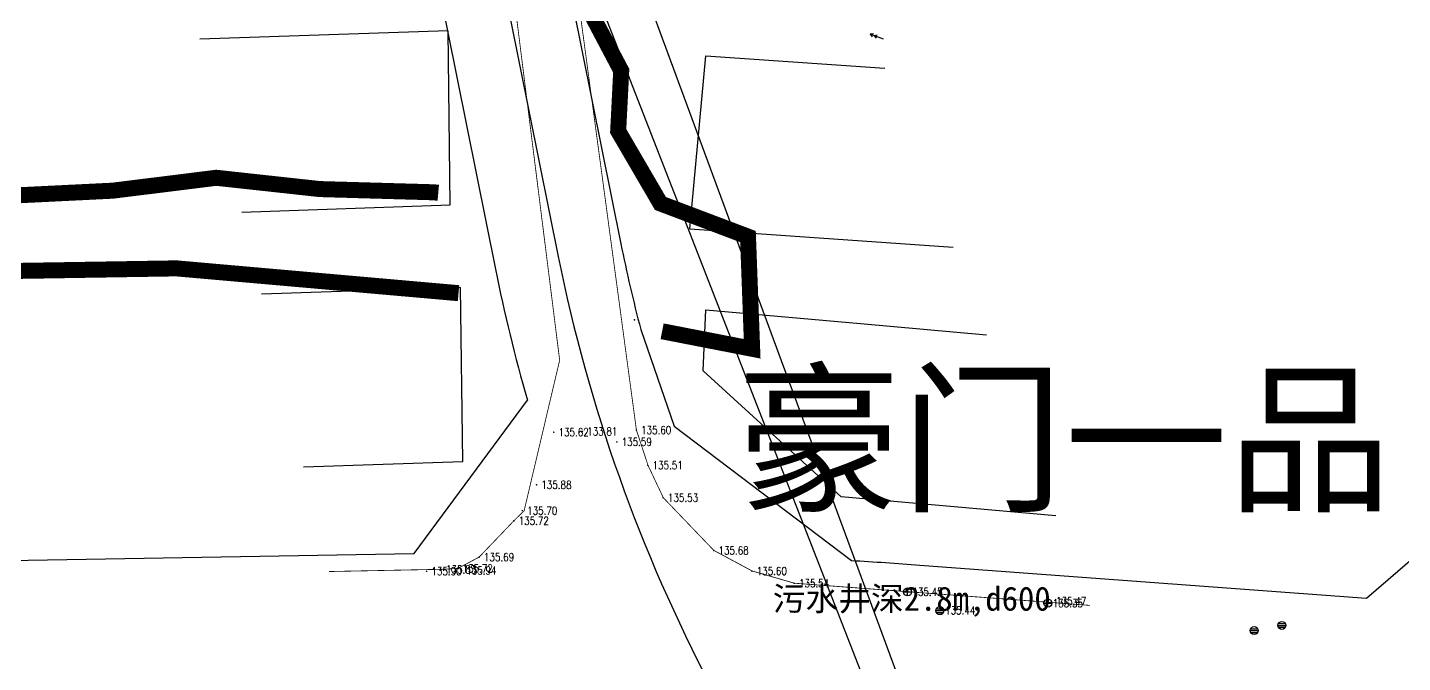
# Model space of a CAD drawing. Extents: x 529262 to 576451, y 2694391 to 2717535.
# Drawn here: x 564607 to 564778.8, y 2710242.4 to 2710321.8 of the extents above; entities that cross this region are included whole.
import ezdxf
from ezdxf.enums import TextEntityAlignment as Align
from ezdxf.xclip import XClip

# ---------------------------------------------------------------- set-up
doc = ezdxf.new("R2010")
doc.units = 0
doc.header["$XCLIPFRAME"] = 0
doc.layers.add('ASSIST', color=7, linetype='Continuous', plot=False)
doc.layers.add('现状管道深度（物探资料）', color=2, linetype='Continuous', plot=False)
for name, color, linetype in [('COMPONENT', 8, 'Continuous'), ('DLSS', 4, 'Continuous'), ('GCD', 8, 'Continuous'), ('GXYZ', 8, 'Continuous'), ('JMD', 8, 'Continuous'), ('PP-COM', 7, 'Continuous'), ('RD-中线', 40, 'Continuous'), ('RD-红线', 7, 'Continuous'), ('地块名称', 1, 'Continuous'), ('河流', 4, 'Continuous')]:
    doc.layers.add(name, color=color, linetype=linetype)
doc.layers.add('SXSS', color=5, linetype='Continuous', lineweight=0)
doc.styles.add('HZ', font='rs.shx', dxfattribs={"width": 0.8, "bigfont": 'hztxt.shx'})
doc.styles.get("Standard").update_dxf_attribs({"font": '', "height": 2.5, "bigfont": 'smfs.shx'})
doc.styles.get('Standard').set_extended_font_data('FangSong_GB2312')

# ---------------------------------------------------------------- blocks, each defined once
blk = doc.blocks.new('A$C19FD0107')
at = {"layer": 'RD-中线', "color": 8, "linetype": 'Continuous', "flags": 128}
blk.add_lwpolyline([(-6354.01, 16139.13), (-6344.95, 16011.43, 0.031949), (-6341.52, 15986.12), (-6324.7, 15902.55, 0.07181), (-6305.54, 15848.71), (-6304.35, 15846.46)], format="xyb", dxfattribs=at)
at = {"layer": 'RD-红线', "color": 8, "linetype": 'Continuous', "flags": 128}
for points in [[(-6359.54, 16104.09), (-6359.17, 16098.89), (-6352.93, 16010.86, 0.031949), (-6349.36, 15984.55), (-6332.54, 15900.97, 0.020299), (-6328.55, 15884.57)], [(-6336.15, 16003.3, 0.020574), (-6333.68, 15987.7), (-6316.86, 15904.13, 0.014338), (-6314.38, 15893.4), (-6310.19, 15881.32)], [(-6288.06, 15864.55, -0.003467), (-6279.51, 15863.98), (-6223.69, 15859.85)]]:
    blk.add_lwpolyline(points, format="xyb", dxfattribs=at)
at = {"layer": 'RD-红线', "color": 8}
for points in [[(-6342.7, 15865.43), (-6328.55, 15884.57, 0.493341)], [(-6310.19, 15881.32), (-6288.06, 15864.55, 0.30323)], [(-6223.69, 15859.85), (-6204.41, 15876.47, 0.414219)]]:
    blk.add_lwpolyline(points, format="xyb", dxfattribs=at)
at = {"layer": 'RD-红线', "color": 8, "linetype": 'Continuous', "flags": 128}
blk.add_lwpolyline([(-6554.93, 15861.75), (-6342.7, 15865.43)], dxfattribs=at)
at = {"layer": '河流', "color": 8, "const_width": 2}
for points in [[(-6311.71, 15893.19), (-6300.46, 15891), (-6300.98, 15905.02), (-6311.92, 15909.16), (-6317.2, 15918.21), (-6316.82, 15925.75), (-6320.6, 15932.91), (-6324.37, 15940.45), (-6327.01, 15952.89), (-6325.88, 15964.58), (-6317.58, 15974.38), (-6303.16, 15988.51), (-6292.38, 15992.98), (-6276.75, 15985.12), (-6272.22, 15988.51), (-6276.75, 15997.56), (-6279.01, 16003.59), (-6279.01, 16010), (-6279.39, 16016.41), (-6281.64, 16030.25)], [(-6311.71, 15893.19), (-6300.46, 15891), (-6300.98, 15905.02), (-6311.92, 15909.16), (-6317.2, 15918.21), (-6316.82, 15925.75), (-6320.6, 15932.91), (-6324.37, 15940.45), (-6327.01, 15952.89), (-6325.88, 15964.58), (-6317.58, 15974.38), (-6303.16, 15988.51), (-6292.38, 15992.98), (-6276.75, 15985.12), (-6272.22, 15988.51), (-6276.75, 15997.56), (-6279.01, 16003.59), (-6279.01, 16010), (-6279.39, 16016.41), (-6281.64, 16030.25)], [(-6339.68, 15910.5), (-6340.34, 15910.56), (-6354.48, 15910.96), (-6367.42, 15912.37), (-6380.35, 15910.76), (-6411.59, 15909.23), (-6432.15, 15908.98), (-6445.35, 15908.72), (-6477.12, 15913.11), (-6480.52, 15917.12), (-6484.51, 15921.75), (-6498.31, 15925.8), (-6516.99, 15926.21), (-6540.13, 15926.21), (-6553.52, 15921.75), (-6575.24, 15919.3)], [(-6339.68, 15910.5), (-6340.34, 15910.56), (-6354.48, 15910.96), (-6367.42, 15912.37), (-6380.35, 15910.76), (-6411.59, 15909.23), (-6432.15, 15908.98), (-6445.35, 15908.72), (-6477.12, 15913.11), (-6480.52, 15917.12), (-6484.51, 15921.75), (-6498.31, 15925.8), (-6516.99, 15926.21), (-6540.13, 15926.21), (-6553.52, 15921.75), (-6575.24, 15919.3)], [(-6576.82, 15903.77), (-6540.53, 15906.33), (-6516.58, 15905.93), (-6491.01, 15907.15), (-6461.97, 15905.07), (-6397.98, 15900.64), (-6372.4, 15901.05), (-6337.15, 15897.95)], [(-6576.82, 15903.77), (-6540.53, 15906.33), (-6516.58, 15905.93), (-6491.01, 15907.15), (-6461.97, 15905.07), (-6397.98, 15900.64), (-6372.4, 15901.05), (-6337.15, 15897.95)]]:
    blk.add_lwpolyline(points, dxfattribs=at)
blk = doc.blocks.new('GC200')
at = {"linetype": 'Continuous', "const_width": 0.2, "flags": 128}
blk.add_lwpolyline([(-0.1, 0, 1), (0.1, 0, 1)], format="xyb", close=True, dxfattribs=at)
blk = doc.blocks.new('gc013a')
at = {"linetype": 'Continuous'}
blk.add_line((0.5, 0), (4, 0), dxfattribs=at)
at = {"linetype": 'Continuous', "flags": 128}
for points in [[(2.31, -0.4), (3, 0), (2.31, 0.4)], [(3.31, -0.4), (4, 0), (3.31, 0.4)]]:
    blk.add_lwpolyline(points, dxfattribs=at)
blk = doc.blocks.new('gcbj0103')
for p, q in [((-1, 0), (1, 0)), ((-0.9, 0.43), (0.9, 0.43)), ((-0.88, -0.47), (0.88, -0.47))]:
    blk.add_line(p, q)
blk.add_circle((0, 0), 1)
blk = doc.blocks.new('gcbj0102')
for p, q in [((-1, 0), (1, 0)), ((0, -1), (0, 1))]:
    blk.add_line(p, q)
blk.add_circle((0, 0), 1)

msp = doc.modelspace()

# ---------------------------------------------------------------- linework, layer by layer
at = {"layer": 'ASSIST', "linetype": 'Continuous', "flags": 128}
msp.add_lwpolyline([(564674.155, 2710353.392), (564666.738, 2710355.03), (564727.586, 2710199.041), (564730.638, 2710200.336)], close=True, dxfattribs=at)
msp.add_lwpolyline([(564674.155, 2710353.392), (564666.738, 2710355.03), (564727.586, 2710199.041), (564730.638, 2710200.336)], close=True, dxfattribs=at)
at = {"layer": 'DLSS', "linetype": 'Continuous', "flags": 128}
for points in [[(564683.071, 2710271.456, 0.1, 0.1, 0), (564673.877, 2710339.574, 0.1, 0.1, 0), (564671.117, 2710346.354, 0.1, 0.1, 0), (564664.612, 2710351.908, 0.1, 0.1, 0), (564655.211, 2710358.421, 0.1, 0.1, 0), (564641.005, 2710365.888, 0, 0, 0)], [(564739.74, 2710249.538, 0.1, 0.1, 0), (564702.803, 2710252.309, 0.1, 0.1, 0), (564697.514, 2710253.845, 0.1, 0.1, 0), (564692.739, 2710256.41, 0.1, 0.1, 0), (564686.424, 2710263.005, 0.1, 0.1, 0), (564684.51, 2710267.062, 0.1, 0.1, 0), (564683.071, 2710271.456, 0, 0, 0)]]:
    msp.add_lwpolyline(points, format="xyseb", dxfattribs=at)
at = {"layer": 'DLSS', "linetype": 'Continuous', "const_width": 0.1, "flags": 128}
for points in [[(564667.777, 2710260.128), (564669.039, 2710261.353), (564673.481, 2710280.177), (564666.288, 2710337.376), (564666.945, 2710343.342), (564661.558, 2710347.941), (564652.615, 2710354.137), (564638.679, 2710361.462)], [(564667.777, 2710260.128), (564663.435, 2710255.587), (564660.765, 2710254.152), (564658.7, 2710254.047), (564644.648, 2710253.766)]]:
    msp.add_lwpolyline(points, dxfattribs=at)
at = {"layer": 'DLSS', "linetype": 'Continuous'}
msp.add_point((564682.815, 2710285.239), dxfattribs=at)
msp.add_point((564682.815, 2710285.239), dxfattribs=at)
msp.add_point((564682.815, 2710285.239), dxfattribs=at)
msp.add_point((564682.815, 2710285.239), dxfattribs=at)
at = {"layer": 'JMD', "linetype": 'Continuous', "flags": 128}
for points in [[(564633.749, 2710298.697), (564659.813, 2710299.581), (564659.563, 2710321.34), (564628.512, 2710320.287)], [(564722.658, 2710294.26), (564689.741, 2710296.555), (564691.737, 2710318.223), (564714.1, 2710316.664)], [(564641.477, 2710266.838), (564661.361, 2710267.513), (564661.11, 2710289.272), (564636.24, 2710288.428)], [(564735.461, 2710260.742), (564708.644, 2710263.12), (564691.401, 2710278.856), (564691.734, 2710286.477), (564711.053, 2710284.746), (564726.826, 2710283.347)]]:
    msp.add_lwpolyline(points, dxfattribs=at)
at = {"layer": 'SXSS', "color": 8, "linetype": 'Continuous'}
for p, q in [((564666.738, 2710355.03), (564727.586, 2710199.041)), ((564674.155, 2710353.392), (564730.638, 2710200.336))]:
    msp.add_line(p, q, dxfattribs=at)

# ---------------------------------------------------------------- block references
at = {"layer": 'COMPONENT', "linetype": 'Continuous', "xscale": 0.5, "yscale": 0.5}
for name, p in [('gcbj0102', (564716.956, 2710251.226, 111.464)), ('gcbj0102', (564734.49, 2710249.815, 111.464)), ('gcbj0103', (564720.989, 2710248.878)), ('gcbj0103', (564760.265, 2710246.381)), ('gcbj0103', (564763.732, 2710247.04))]:
    msp.add_blockref(name, p, dxfattribs=at)
at = {"layer": 'GCD', "color": 3, "linetype": 'Continuous'}
ref = msp.add_blockref('GC200', (564683.059, 2710271.44, 135.603), dxfattribs=dict(at, xscale=0.5, yscale=0.5, zscale=0.5))
ref.add_attrib('height', '135.60', dxfattribs={"linetype": 'Continuous', "height": 1, "style": 'HZ', "width": 0.8}).set_placement((564683.659, 2710271.44, 135.603), align=Align.MIDDLE_LEFT)
at = {"layer": 'GCD', "color": 1, "linetype": 'Continuous'}
ref = msp.add_blockref('GC200', (564672.74, 2710271.173, 135.624), dxfattribs=dict(at, xscale=0.5, yscale=0.5, zscale=0.5))
ref.add_attrib('height', '135.62', dxfattribs={"linetype": 'Continuous', "height": 1, "style": 'HZ', "width": 0.8}).set_placement((564673.34, 2710271.173, 135.624), align=Align.MIDDLE_LEFT)
at = {"layer": 'GCD', "linetype": 'Continuous'}
ref = msp.add_blockref('GC200', (564676.322, 2710271.28, 133.807), dxfattribs=dict(at, xscale=0.5, yscale=0.5))
ref.add_attrib('height', '133.81', dxfattribs={"linetype": 'Continuous', "height": 1, "style": 'HZ', "width": 0.8}).set_placement((564676.922, 2710271.28, 133.807), align=Align.MIDDLE_LEFT)
at = {"layer": 'GCD', "color": 3, "linetype": 'Continuous'}
ref = msp.add_blockref('GC200', (564680.627, 2710269.963, 135.589), dxfattribs=dict(at, xscale=0.5, yscale=0.5, zscale=0.5))
ref.add_attrib('height', '135.59', dxfattribs={"linetype": 'Continuous', "height": 1, "style": 'HZ', "width": 0.8}).set_placement((564681.227, 2710269.963, 135.589), align=Align.MIDDLE_LEFT)
ref = msp.add_blockref('GC200', (564684.498, 2710267.046, 135.506), dxfattribs=dict(at, xscale=0.5, yscale=0.5, zscale=0.5))
ref.add_attrib('height', '135.51', dxfattribs={"linetype": 'Continuous', "height": 1, "style": 'HZ', "width": 0.8}).set_placement((564685.098, 2710267.046, 135.506), align=Align.MIDDLE_LEFT)
at = {"layer": 'GCD', "color": 1, "linetype": 'Continuous'}
ref = msp.add_blockref('GC200', (564670.592, 2710264.61, 135.875), dxfattribs=dict(at, xscale=0.5, yscale=0.5, zscale=0.5))
ref.add_attrib('height', '135.88', dxfattribs={"linetype": 'Continuous', "height": 1, "style": 'HZ', "width": 0.8}).set_placement((564671.192, 2710264.61, 135.875), align=Align.MIDDLE_LEFT)
at = {"layer": 'GCD', "color": 3, "linetype": 'Continuous'}
ref = msp.add_blockref('GC200', (564686.412, 2710262.989, 135.53), dxfattribs=dict(at, xscale=0.5, yscale=0.5, zscale=0.5))
ref.add_attrib('height', '135.53', dxfattribs={"linetype": 'Continuous', "height": 1, "style": 'HZ', "width": 0.8}).set_placement((564687.012, 2710262.989, 135.53), align=Align.MIDDLE_LEFT)
at = {"layer": 'GCD', "color": 1, "linetype": 'Continuous'}
ref = msp.add_blockref('GC200', (564668.821, 2710261.372, 135.697), dxfattribs=dict(at, xscale=0.5, yscale=0.5, zscale=0.5))
ref.add_attrib('height', '135.70', dxfattribs={"linetype": 'Continuous', "height": 1, "style": 'HZ', "width": 0.8}).set_placement((564669.421, 2710261.372, 135.697), align=Align.MIDDLE_LEFT)
at = {"layer": 'GCD', "color": 3, "linetype": 'Continuous'}
ref = msp.add_blockref('GC200', (564667.765, 2710260.112, 135.717), dxfattribs=dict(at, xscale=0.5, yscale=0.5, zscale=0.5))
ref.add_attrib('height', '135.72', dxfattribs={"linetype": 'Continuous', "height": 1, "style": 'HZ', "width": 0.8}).set_placement((564668.365, 2710260.112, 135.717), align=Align.MIDDLE_LEFT)
ref = msp.add_blockref('GC200', (564692.727, 2710256.394, 135.679), dxfattribs=dict(at, xscale=0.5, yscale=0.5, zscale=0.5))
ref.add_attrib('height', '135.68', dxfattribs={"linetype": 'Continuous', "height": 1, "style": 'HZ', "width": 0.8}).set_placement((564693.327, 2710256.394, 135.679), align=Align.MIDDLE_LEFT)
ref = msp.add_blockref('GC200', (564663.423, 2710255.571, 135.692), dxfattribs=dict(at, xscale=0.5, yscale=0.5, zscale=0.5))
ref.add_attrib('height', '135.69', dxfattribs={"linetype": 'Continuous', "height": 1, "style": 'HZ', "width": 0.8}).set_placement((564664.023, 2710255.571, 135.692), align=Align.MIDDLE_LEFT)
at = {"layer": 'GCD', "color": 1, "linetype": 'Continuous'}
ref = msp.add_blockref('GC200', (564656.856, 2710253.8, 135.902), dxfattribs=dict(at, xscale=0.5, yscale=0.5, zscale=0.5))
ref.add_attrib('height', '135.90', dxfattribs={"linetype": 'Continuous', "height": 1, "style": 'HZ', "width": 0.8}).set_placement((564657.456, 2710253.8, 135.902), align=Align.MIDDLE_LEFT)
at = {"layer": 'GCD', "color": 3, "linetype": 'Continuous'}
ref = msp.add_blockref('GC200', (564658.688, 2710254.031, 135.834), dxfattribs=dict(at, xscale=0.5, yscale=0.5, zscale=0.5))
ref.add_attrib('height', '135.83', dxfattribs={"linetype": 'Continuous', "height": 1, "style": 'HZ', "width": 0.8}).set_placement((564659.288, 2710254.031, 135.834), align=Align.MIDDLE_LEFT)
ref = msp.add_blockref('GC200', (564660.753, 2710254.136, 135.72), dxfattribs=dict(at, xscale=0.5, yscale=0.5, zscale=0.5))
ref.add_attrib('height', '135.72', dxfattribs={"linetype": 'Continuous', "height": 1, "style": 'HZ', "width": 0.8}).set_placement((564661.353, 2710254.136, 135.72), align=Align.MIDDLE_LEFT)
at = {"layer": 'GCD', "color": 1, "linetype": 'Continuous'}
ref = msp.add_blockref('GC200', (564661.218, 2710253.908, 135.936), dxfattribs=dict(at, xscale=0.5, yscale=0.5, zscale=0.5))
ref.add_attrib('height', '135.94', dxfattribs={"linetype": 'Continuous', "height": 1, "style": 'HZ', "width": 0.8}).set_placement((564661.818, 2710253.908, 135.936), align=Align.MIDDLE_LEFT)
at = {"layer": 'GCD', "color": 3, "linetype": 'Continuous'}
ref = msp.add_blockref('GC200', (564697.502, 2710253.829, 135.598), dxfattribs=dict(at, xscale=0.5, yscale=0.5, zscale=0.5))
ref.add_attrib('height', '135.60', dxfattribs={"linetype": 'Continuous', "height": 1, "style": 'HZ', "width": 0.8}).set_placement((564698.102, 2710253.829, 135.598), align=Align.MIDDLE_LEFT)
ref = msp.add_blockref('GC200', (564702.791, 2710252.293, 135.543), dxfattribs=dict(at, xscale=0.5, yscale=0.5, zscale=0.5))
ref.add_attrib('height', '135.54', dxfattribs={"linetype": 'Continuous', "height": 1, "style": 'HZ', "width": 0.8}).set_placement((564703.391, 2710252.293, 135.543), align=Align.MIDDLE_LEFT)
ref = msp.add_blockref('GC200', (564716.96, 2710251.231, 135.451), dxfattribs=dict(at, xscale=0.5, yscale=0.5, zscale=0.5))
ref.add_attrib('height', '135.45', dxfattribs={"linetype": 'Continuous', "height": 1, "style": 'HZ', "width": 0.8}).set_placement((564717.56, 2710251.231, 135.451), align=Align.MIDDLE_LEFT)
ref = msp.add_blockref('GC200', (564716.975, 2710251.244, 135.449), dxfattribs=dict(at, xscale=0.5, yscale=0.5, zscale=0.5))
ref.add_attrib('height', '135.45', dxfattribs={"linetype": 'Continuous', "height": 1, "style": 'HZ', "width": 0.8}).set_placement((564717.575, 2710251.244, 135.449), align=Align.MIDDLE_LEFT)
ref = msp.add_blockref('GC200', (564734.5, 2710249.8, 135.352), dxfattribs=dict(at, xscale=0.5, yscale=0.5, zscale=0.5))
ref.add_attrib('height', '135.35', dxfattribs={"linetype": 'Continuous', "height": 1, "style": 'HZ', "width": 0.8}).set_placement((564735.1, 2710249.8, 135.352), align=Align.MIDDLE_LEFT)
ref = msp.add_blockref('GC200', (564734.913, 2710250.066, 135.468), dxfattribs=dict(at, xscale=0.5, yscale=0.5, zscale=0.5))
ref.add_attrib('height', '135.47', dxfattribs={"linetype": 'Continuous', "height": 1, "style": 'HZ', "width": 0.8}).set_placement((564735.513, 2710250.066, 135.468), align=Align.MIDDLE_LEFT)
ref = msp.add_blockref('GC200', (564721.049, 2710248.913, 135.444), dxfattribs=dict(at, xscale=0.5, yscale=0.5, zscale=0.5))
ref.add_attrib('height', '135.44', dxfattribs={"linetype": 'Continuous', "height": 1, "style": 'HZ', "width": 0.8}).set_placement((564721.649, 2710248.913, 135.444), align=Align.MIDDLE_LEFT)
at = {"layer": 'GXYZ', "linetype": 'Continuous', "xscale": 0.5000000001019365, "yscale": 0.5000000001019365, "zscale": 0.5000000001019365, "rotation": 159.6275675137002}
msp.add_blockref('gc013a', (564714.171, 2710320.211), dxfattribs=at)
at = {"layer": 'PP-COM'}
ref = msp.add_blockref('A$C19FD0107', (570997.993, 2694390.603), dxfattribs=at)
XClip(ref).set_block_clipping_path([(-9366.4383134884, 14428.6043910822), (-3328.4480743363, 17452.7484863754)])

# ---------------------------------------------------------------- texts
at = {"layer": '地块名称', "color": 1}
msp.add_text('豪门一品', height=15, dxfattribs=at).set_placement((564695.619, 2710262.798))
at = {"layer": '现状管道深度（物探资料）'}
msp.add_text('污水井深2.8m,d600', height=3, dxfattribs=at).set_placement((564717.47, 2710250.375), align=Align.MIDDLE_CENTER)

doc.saveas('drawing.dxf')
